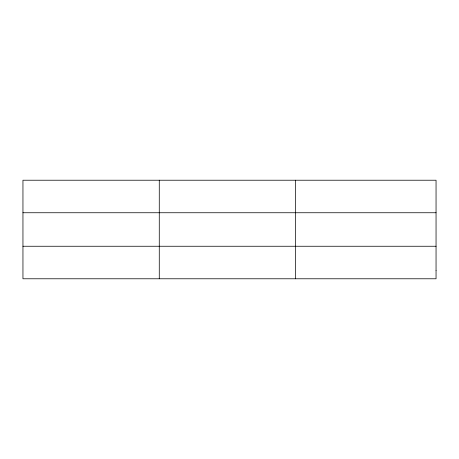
<?xml version="1.0" encoding="UTF-8"?>
<svg xmlns="http://www.w3.org/2000/svg" width="459" height="459" viewBox="0 0 459 459"><rect width="100%" height="100%" fill="white"/><g stroke="black" fill="none" stroke-linecap="round" stroke-linejoin="round"><path stroke-width="0.69" d="M159.273 278.779L159.273 180.221M295.596 278.779L295.596 180.221M22.95 212.746L436.05 212.746M22.95 246.253L436.05 246.253M436.05 270.649L436.05 278.779L22.95 278.779L22.95 180.221L436.05 180.221L436.05 270.649"/></g></svg>
